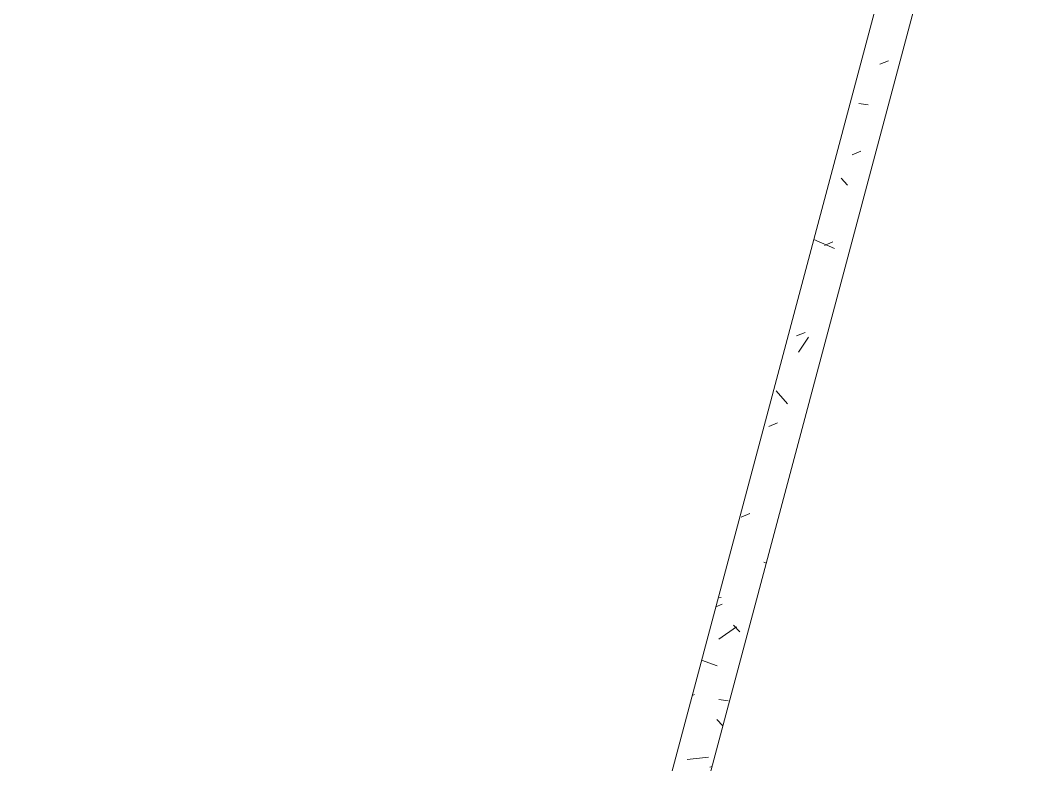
# Model space of a CAD drawing. Header units: metres. Extents: x 689715 to 690980, y 1005284 to 1006835.
# Drawn here: x 690842.231 to 690844.416, y 1005622.336 to 1005623.926 of the extents above; entities that cross this region are included whole.
import ezdxf

# ---------------------------------------------------------------- set-up
doc = ezdxf.new("R2010")
doc.units = ezdxf.units.M
doc.linetypes.add('PHANTOM', pattern=[2.5, 1.25, -0.25, 0.25, -0.25, 0.25, -0.25])
doc.layers.add('0_NUMERO DE LOTE FASE V', color=3, linetype='Continuous')
doc.layers.add('Muros', color=7, linetype='Continuous', lineweight=13)
doc.layers.add('Patrón de corte', color=7, linetype='Continuous', lineweight=13)

# ---------------------------------------------------------------- blocks, each defined once
blk = doc.blocks.new('A TRANSFORMADA A B')
at = {"layer": 'Patrón de corte'}
h = blk.add_hatch(dxfattribs=at)
h.set_pattern_fill('HORMIGÓN', color=254, angle=90.00000000000001, style=0, pattern_type=2)
h.set_pattern_definition([(139.9999999999999, (365.6615329035558, -75.88183759397361), (0.03836033982117157, 0.4377584771638403), [0.04599999999999998, -0.5029999999999997]), (84.99999999999997, (365.6615329035558, -75.88183759397361), (-0.4580987315439035, -0.08439521406967809), [0.03700000000000001, -0.4020000000000002]), (190.451, (365.6645329040475, -75.84583759406814), (-0.4199401312074268, 0.3526758939897786), [0.039, -0.4270000000000001]), (136.1839999999999, (365.5395329040475, -75.8818375938572), (0.1004214988211118, 0.6506308650644554), [0.06899999999999998, -0.7539999999999998]), (186.6359999999999, (365.547532903729, -75.82783759379527), (-0.5938707988951819, 0.5701916118460522), [0.05799999999999998, -0.6409999999999996]), (81.18399999999994, (365.5395329040475, -75.8818375938572), (-0.5936975411065768, 0.5697220635397624), [0.05500000000000001, -0.6039999999999999]), (110.9999999999999, (365.5705329037737, -75.82083759387024), (0.245780230253577, 0.3642747293136032), [0.04599999999999999, -0.5029999999999999]), (55.99999999999997, (365.5705329037737, -75.82083759387024), (-0.4415777901075865, 0.1482769546615401), [0.03699999999999998, -0.4019999999999998]), (161.4509999999999, (365.5905329035595, -75.79083759407513), (-0.1963072483374971, 0.5120483026533341), [0.03899999999999999, -0.427]), (127.5, (365.6615329035558, -75.88183759397361), (-0.2022933454275577, 0.007375797972208872), [0.02, -0.3770000000000001, 0.02, -0.388, -0.404]), (127.5, (365.6615329035558, -75.88183759397361), (-0.2022933454275577, 0.007375797972208872), [-0.806, 0.02, -0.3840000000000001]), (97.49999999999994, (365.6615329035558, -75.88183759397361), (-0.2399435114399267, 0.1600503399492727), [0.02, -0.213, 0.02, -0.368, -0.154]), (97.49999999999994, (365.6615329035558, -75.88183759397361), (-0.2399435114399267, 0.1600503399492727), [-0.621, 0.02, -0.134]), (57.49999999999999, (365.6615329037886, -76.01783759397222), (0.01404568388630387, 0.3254162238797662), [0.01999999999999999, -0.1319999999999999, 0.01999999999999999, -0.455, -0.6309999999999997]), (57.49999999999999, (365.6615329037886, -76.01783759397222), (0.01404568388630387, 0.3254162238797662), [-0.6279999999999997, 0.01999999999999999, -0.6109999999999997]), (47.49999999999996, (365.6615329037886, -76.07883759384276), (-0.06081860510782452, 0.3554815006055007), [0.02, -0.178, 0.02, -0.2960000000000001, -0.4480000000000001]), (47.49999999999996, (365.6615329037886, -76.07883759384276), (-0.06081860510782452, 0.3554815006055007), [-0.5140000000000001, 0.02, -0.4280000000000001])])
h.paths.add_polyline_path([(286.063985406654, -61.05999999231426), (277.9638196632732, -61.05999999237247), (277.9638196630403, -61.13999999215594), (286.0639854073524, -61.13999999221414)], flags=0)
at = {"layer": 'Muros', "color": 253}
blk.add_line((286.063985406654, -61.05999999231426), (277.9638196632732, -61.05999999237247), dxfattribs=at)
blk.add_lwpolyline([(286.1439854069613, -61.05999999213964), (286.1439854069613, -61.13999999203952), (282.713819663506, -61.13999999215594)], dxfattribs=at)
blk = doc.blocks.new('CASTILLAS B BLOQUE 8')
blk.add_blockref('A TRANSFORMADA A B', (0, 5.820766091346741e-11))

msp = doc.modelspace()

# ---------------------------------------------------------------- block references
at = {"layer": '0_NUMERO DE LOTE FASE V', "linetype": 'PHANTOM', "rotation": 75.06604352304308}
msp.add_blockref('CASTILLAS B BLOQUE 8', (690711.6003256785, 1005364.258585846), dxfattribs=at)

doc.saveas('drawing.dxf')
